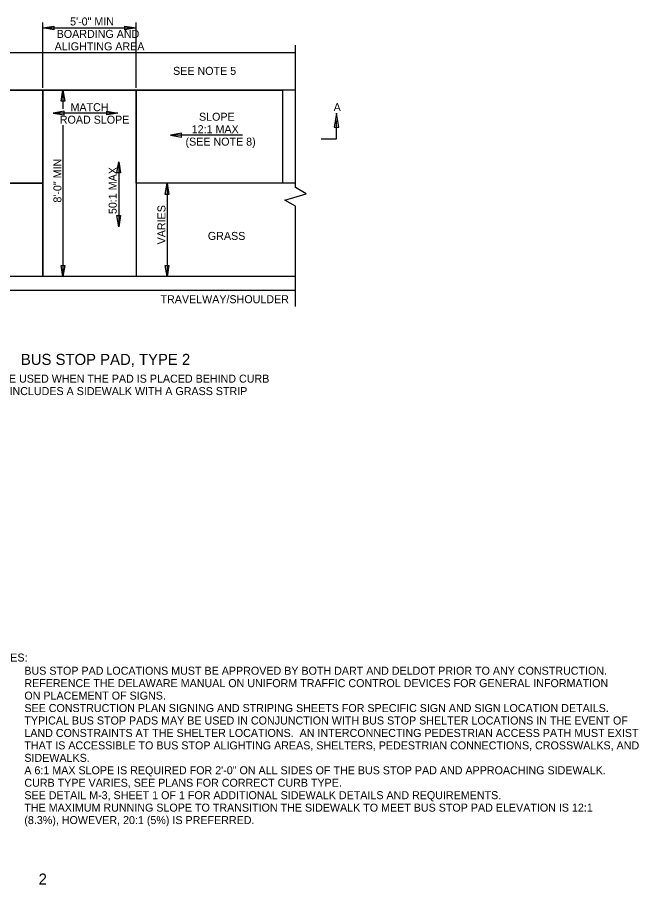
# Model space of a CAD drawing. Extents: x 1.3 to 18, y 0.6 to 10.4.
# Drawn here: x 10.97 to 17.95, y 0.61 to 10.37 of the extents above; entities that cross this region are included whole.
import ezdxf

# ---------------------------------------------------------------- set-up
doc = ezdxf.new("R2010")
doc.units = 0
for name, color, linetype in [('SD_P_Dimension Lines', 7, 'Continuous'), ('SD_P_Dimension Text', 7, 'Continuous'), ('SD_P_Prop Object Lines', 7, 'Continuous'), ('SD_P_Shading', 7, 'Continuous'), ('SD_P_Subtitles', 7, 'Continuous'), ('SD_X_Exist Hidden Lines', 7, 'Continuous'), ('SD_X_Exist Object Lines', 7, 'Continuous')]:
    doc.layers.add(name, color=color, linetype=linetype)

msp = doc.modelspace()

# ---------------------------------------------------------------- linework, layer by layer
at = {"layer": 'SD_P_Dimension Lines'}
for p, q in [((11.2537, 9.5752), (11.2537, 10.3086)), ((11.2537, 10.2486), (12.3023, 10.2486)), ((12.3023, 9.5752), (12.3023, 10.3086)), ((11.4804, 9.5495), (11.4804, 9.3391)), ((12.0989, 9.291), (11.3694, 9.291)), ((14.5571, 9.2882), (14.5305, 9.132)), ((14.583, 9.1319), (14.5571, 9.2882)), ((14.5571, 9.0013), (14.5571, 9.2072)), ((11.4804, 9.1561), (11.4804, 7.4523)), ((14.5305, 9.132), (14.583, 9.1319)), ((13.499, 9.042), (12.6877, 9.042)), ((14.3831, 9.0013), (14.5571, 9.0013)), ((12.1066, 8.7416), (12.1066, 8.0122)), ((12.6505, 8.5009), (12.6505, 7.4523))]:
    msp.add_line(p, q, dxfattribs=at)
for points in [[(11.3787, 10.2278), (11.2537, 10.2486), (11.3787, 10.2694)], [(12.1773, 10.2694), (12.3023, 10.2486), (12.1773, 10.2278)], [(11.4596, 9.4245), (11.4804, 9.5495), (11.5012, 9.4245)], [(11.4944, 9.3118), (11.3694, 9.291), (11.4944, 9.2702)], [(11.9739, 9.3118), (12.0989, 9.291), (11.9739, 9.2702)], [(12.8127, 9.0628), (12.6877, 9.042), (12.8127, 9.0212)], [(12.0858, 8.6166), (12.1066, 8.7416), (12.1274, 8.6166)], [(12.6297, 8.3759), (12.6505, 8.5009), (12.6713, 8.3759)], [(12.1274, 8.1372), (12.1066, 8.0122), (12.0858, 8.1372)], [(11.5012, 7.5773), (11.4804, 7.4523), (11.4596, 7.5773)], [(12.6713, 7.5773), (12.6505, 7.4523), (12.6297, 7.5773)]]:
    msp.add_lwpolyline(points, close=True, dxfattribs=at)
at = {"layer": 'SD_P_Prop Object Lines'}
for p, q in [((14.0951, 9.5495), (9.4051, 9.5495)), ((11.2537, 9.5495), (11.2537, 7.4523)), ((12.3023, 9.5495), (12.3023, 7.4523)), ((13.9501, 9.5495), (13.9501, 8.5009)), ((9.4051, 8.5009), (11.2537, 8.5009)), ((14.0951, 8.5009), (12.3023, 8.5009)), ((14.0951, 7.4523), (9.4051, 7.4523)), ((14.0951, 7.295), (9.4051, 7.295))]:
    msp.add_line(p, q, dxfattribs=at)
at = {"layer": 'SD_P_Shading'}
for points in [[(13.9501, 8.5009), (12.3023, 8.5009), (12.3023, 9.5495), (11.2537, 9.5495), (11.2537, 8.5009), (9.6059, 8.5009), (9.6059, 9.5495), (13.9501, 9.5495)], [(11.2537, 9.5495), (12.3023, 9.5495), (12.3023, 7.4523), (11.2537, 7.4523)]]:
    msp.add_lwpolyline(points, close=True, dxfattribs=at)
at = {"layer": 'SD_X_Exist Hidden Lines'}
msp.add_line((14.0951, 9.9695), (9.4051, 9.9695), dxfattribs=at)
at = {"layer": 'SD_X_Exist Object Lines'}
for p, q in [((14.0951, 8.4529), (14.0951, 10.0557)), ((14.2145, 8.3807), (14.0951, 8.4529)), ((13.9754, 8.3098), (14.2145, 8.3807)), ((14.0951, 8.2419), (13.9754, 8.3098)), ((14.0951, 7.1141), (14.0951, 8.2419))]:
    msp.add_line(p, q, dxfattribs=at)

# ---------------------------------------------------------------- texts
at = {"layer": 'SD_P_Dimension Lines'}
for s, height, p in [('MATCH', 0.09, (11.565, 9.3114)), ('SLOPE', 0.09, (13.01, 9.2044)), ('ROAD SLOPE', 0.09, (11.4446, 9.1714)), ('12:1 MAX', 0.09, (12.928, 9.0644)), ('(SEE NOTE 8)', 0.09, (12.8584, 8.9244)), ('GRASS', 0.09, (13.1098, 7.8637)), ('TO BE USED WHEN THE PAD IS PLACED BEHIND CURB', 0.09, (10.5914, 6.2584)), ('AND INCLUDES A SIDEWALK WITH A GRASS STRIP', 0.09, (10.5914, 6.1184)), ('NOTES:', 0.09, (10.6334, 3.1212)), ('BUS STOP PAD LOCATIONS MUST BE APPROVED BY BOTH DART AND DELDOT PRIOR TO ANY CONSTRUCTION.', 0.09, (11.0458, 2.9733)), ('REFERENCE THE DELAWARE MANUAL ON UNIFORM TRAFFIC CONTROL DEVICES FOR GENERAL INFORMATION', 0.09, (11.0458, 2.8333)), ('ON PLACEMENT OF SIGNS.', 0.09, (11.0458, 2.6933)), ('SEE CONSTRUCTION PLAN SIGNING AND STRIPING SHEETS FOR SPECIFIC SIGN AND SIGN LOCATION DETAILS. ', 0.09, (11.0458, 2.5533)), ('TYPICAL BUS STOP PADS MAY BE USED IN CONJUNCTION WITH BUS STOP SHELTER LOCATIONS IN THE EVENT OF', 0.09, (11.0458, 2.4133)), ('LAND CONSTRAINTS AT THE SHELTER LOCATIONS.  AN INTERCONNECTING PEDESTRIAN ACCESS PATH MUST EXIST', 0.09, (11.0458, 2.2733)), ('THAT IS ACCESSIBLE TO BUS STOP ALIGHTING AREAS, SHELTERS, PEDESTRIAN CONNECTIONS, CROSSWALKS, AND', 0.09, (11.0458, 2.1333)), ('SIDEWALKS.', 0.09, (11.0458, 1.9933)), ('A 6:1 MAX SLOPE IS REQUIRED FOR 2\'-0" ON ALL SIDES OF THE BUS STOP PAD AND APPROACHING SIDEWALK.', 0.09, (11.0458, 1.8533)), ('CURB TYPE VARIES, SEE PLANS FOR CORRECT CURB TYPE.', 0.09, (11.0458, 1.7133)), ('SEE DETAIL M-3, SHEET 1 OF 1 FOR ADDITIONAL SIDEWALK DETAILS AND REQUIREMENTS.', 0.09, (11.0458, 1.5733)), ('THE MAXIMUM RUNNING SLOPE TO TRANSITION THE SIDEWALK TO MEET BUS STOP PAD ELEVATION IS 12:1', 0.09, (11.0458, 1.4333)), ('(8.3%), HOWEVER, 20:1 (5%) IS PREFERRED.', 0.09, (11.0458, 1.2933)), ('2', 0.125, (11.206, 0.6119))]:
    msp.add_text(s, height=height, dxfattribs=at).set_placement(p)
msp.add_text('50:1 MAX', height=0.09, rotation=90, dxfattribs=at).set_placement((12.0841, 8.1544))
at = {"layer": 'SD_P_Dimension Text'}
for s, p in [('5\'-0" MIN', (11.5603, 10.2759)), ('BOARDING AND', (11.4094, 10.1359)), ('ALIGHTING AREA', (11.3865, 9.9959)), ('SEE NOTE 5', (12.7188, 9.7203)), ('A', (14.5243, 9.3123)), ('TRAVELWAY/SHOULDER', (12.5769, 7.1519))]:
    msp.add_text(s, height=0.09, dxfattribs=at).set_placement(p)
for s, p in [('8\'-0" MIN', (11.4627, 8.2832)), ('VARIES', (12.6328, 7.8135))]:
    msp.add_text(s, height=0.09, rotation=90, dxfattribs=at).set_placement(p)
at = {"layer": 'SD_P_Subtitles'}
msp.add_text('BUS STOP PAD, TYPE 2', height=0.125, dxfattribs=at).set_placement((11.0067, 6.4575))

doc.saveas('drawing.dxf')
